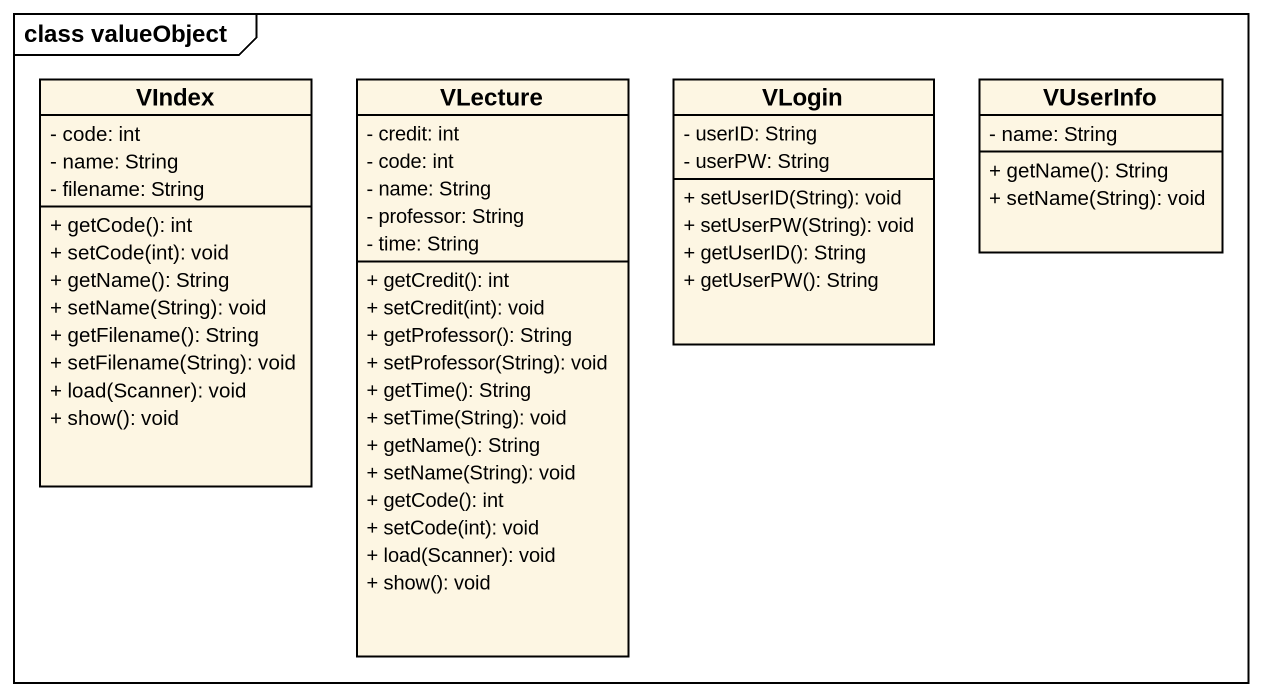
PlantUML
@startuml
mainframe class valueObject
hide circle
hide empty members
skinparam classAttributeIconSize 0
class VIndex {
  - code: int
  - name: String
  - filename: String
  + getCode(): int
  + setCode(int): void
  + getName(): String
  + setName(String): void
  + getFilename(): String
  + setFilename(String): void
  + load(Scanner): void
  + show(): void
}
class VLecture {
  - credit: int
  - code: int
  - name: String
  - professor: String
  - time: String
  + getCredit(): int
  + setCredit(int): void
  + getProfessor(): String
  + setProfessor(String): void
  + getTime(): String
  + setTime(String): void
  + getName(): String
  + setName(String): void
  + getCode(): int
  + setCode(int): void
  + load(Scanner): void
  + show(): void
}
class VLogin {
  - userID: String
  - userPW: String
  + setUserID(String): void
  + setUserPW(String): void
  + getUserID(): String
  + getUserPW(): String
}
class VUserInfo {
  - name: String
  + getName(): String
  + setName(String): void
}
@enduml
